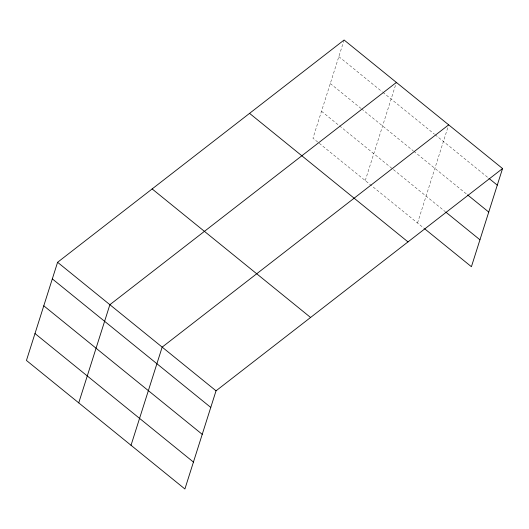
<?xml version="1.0" encoding="UTF-8"?>
<svg xmlns="http://www.w3.org/2000/svg" width="529" height="529" viewBox="0 0 529 529"><rect width="100%" height="100%" fill="white"/><g stroke="black" fill="none" stroke-linecap="round" stroke-linejoin="round"><path stroke-width="0.4" stroke-dasharray="2.65 1.98" d="M344.101 40.019L312.963 138.181L423.954 228.211M365.255 180.594L396.155 83.185M417.54 223.007L448.44 125.604M338.838 56.623L382.196 91.795M382.837 92.31L434.481 134.207M435.122 134.73L488.307 177.87M330.301 83.536L360.904 108.366M361.545 108.881L413.195 150.778M413.83 151.294L466.942 194.374M321.506 111.262L445.319 211.699"/><path stroke-width="0.79" d="M57.588 262.291L26.45 360.454L184.899 488.981L216.037 390.819L502.55 168.546L344.101 40.019L57.588 262.291L216.037 390.819M78.735 402.867L109.873 304.704L396.393 82.431M131.027 445.286L162.165 347.123L448.678 124.844M502.55 168.546L471.412 266.709L424.595 228.733M488.948 178.385L497.28 185.15M467.583 194.897L488.743 212.063M445.96 212.222L479.948 239.796M249.556 113.365L407.998 241.898M152.14 188.939L310.583 317.473M52.325 278.895L210.767 407.423M43.781 305.808L202.23 434.342M34.987 333.541L193.435 462.068"/></g></svg>
